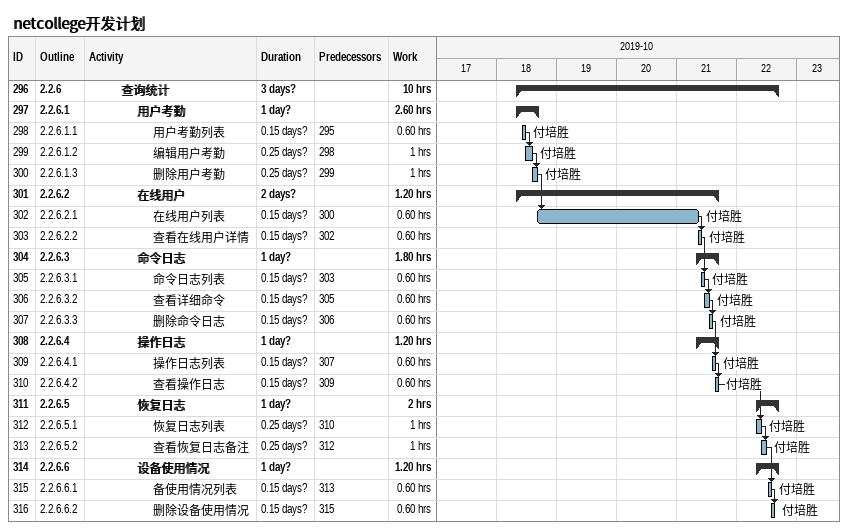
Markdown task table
netcollege开发计划

| ID | WBS | Task | Duration | Start | Finish | Predecessors | Resources | Work (h) |
|---|---|---|---|---|---|---|---|---|
| 296 | 2.2.6 | **查询统计** | 3d? | 2019-10-18 | 2019-10-22 |  |  | 10 |
| 297 | 2.2.6.1 | **用户考勤** | 1d? | 2019-10-18 | 2019-10-18 |  |  | 2.60 |
| 298 | 2.2.6.1.1 | 用户考勤列表 | 0.15d? | 2019-10-18 | 2019-10-18 | 295 | 付培胜 | 0.60 |
| 299 | 2.2.6.1.2 | 编辑用户考勤 | 0.25d? | 2019-10-18 | 2019-10-18 | 298 | 付培胜 | 1 |
| 300 | 2.2.6.1.3 | 删除用户考勤 | 0.25d? | 2019-10-18 | 2019-10-18 | 299 | 付培胜 | 1 |
| 301 | 2.2.6.2 | **在线用户** | 2d? | 2019-10-18 | 2019-10-21 |  |  | 1.20 |
| 302 | 2.2.6.2.1 | 在线用户列表 | 0.15d? | 2019-10-18 | 2019-10-21 | 300 | 付培胜 | 0.60 |
| 303 | 2.2.6.2.2 | 查看在线用户详情 | 0.15d? | 2019-10-21 | 2019-10-21 | 302 | 付培胜 | 0.60 |
| 304 | 2.2.6.3 | **命令日志** | 1d? | 2019-10-21 | 2019-10-21 |  |  | 1.80 |
| 305 | 2.2.6.3.1 | 命令日志列表 | 0.15d? | 2019-10-21 | 2019-10-21 | 303 | 付培胜 | 0.60 |
| 306 | 2.2.6.3.2 | 查看详细命令 | 0.15d? | 2019-10-21 | 2019-10-21 | 305 | 付培胜 | 0.60 |
| 307 | 2.2.6.3.3 | 删除命令日志 | 0.15d? | 2019-10-21 | 2019-10-21 | 306 | 付培胜 | 0.60 |
| 308 | 2.2.6.4 | **操作日志** | 1d? | 2019-10-21 | 2019-10-21 |  |  | 1.20 |
| 309 | 2.2.6.4.1 | 操作日志列表 | 0.15d? | 2019-10-21 | 2019-10-21 | 307 | 付培胜 | 0.60 |
| 310 | 2.2.6.4.2 | 查看操作日志 | 0.15d? | 2019-10-21 | 2019-10-21 | 309 | 付培胜 | 0.60 |
| 311 | 2.2.6.5 | **恢复日志** | 1d? | 2019-10-22 | 2019-10-22 |  |  | 2 |
| 312 | 2.2.6.5.1 | 恢复日志列表 | 0.25d? | 2019-10-22 | 2019-10-22 | 310 | 付培胜 | 1 |
| 313 | 2.2.6.5.2 | 查看恢复日志备注 | 0.25d? | 2019-10-22 | 2019-10-22 | 312 | 付培胜 | 1 |
| 314 | 2.2.6.6 | **设备使用情况** | 1d? | 2019-10-22 | 2019-10-22 |  |  | 1.20 |
| 315 | 2.2.6.6.1 | 备使用情况列表 | 0.15d? | 2019-10-22 | 2019-10-22 | 313 | 付培胜 | 0.60 |
| 316 | 2.2.6.6.2 | 删除设备使用情况 | 0.15d? | 2019-10-22 | 2019-10-22 | 315 | 付培胜 | 0.60 |
